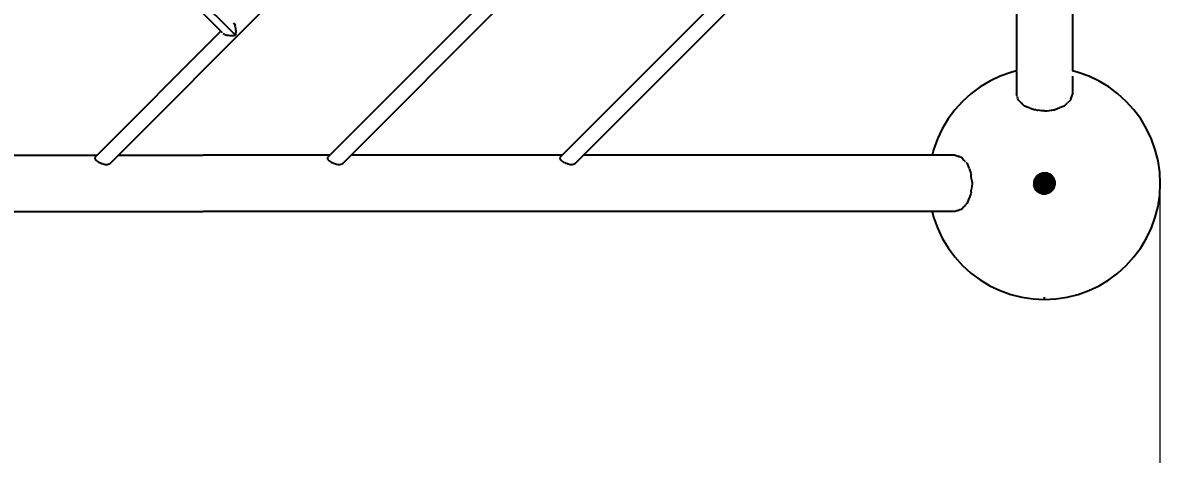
# Model space of a CAD drawing. Header units: millimetres. Extents: x -4086 to 3652, y -3941 to 3614.
# Drawn here: x 939 to 2153, y -1884 to -1425 of the extents above; entities that cross this region are included whole.
import ezdxf

# ---------------------------------------------------------------- set-up
doc = ezdxf.new("R2010")
doc.units = ezdxf.units.MM
doc.layers.add('DIKOM_ОБЪЕКТ', color=7, linetype='Continuous')
doc.layers.add('DIKOM_РАЗМЕР_ОБЪЕКТА', color=7, linetype='Continuous')
doc.styles.add('style1', font='arialbd.ttf', dxfattribs={"width": 0.8})
doc.dimstyles.new('1-50', dxfattribs={"dimtxt": 300, "dimasz": 200, "dimexe": 100, "dimexo": 0, "dimgap": 100, "dimtad": 1, "dimtxsty": 'style1', "dimcen": 200, "dimclrd": 7, "dimclre": 7, "dimclrt": 7, "dimadec": 1, "dimazin": 2, "dimtfac": 1, "dimtmove": 0, "dimatfit": 2, "dimfxl": 0, "dimlwd": 25, "dimlwe": 18, "dimarcsym": 0})

# ---------------------------------------------------------------- blocks, each defined once
blk = doc.blocks.new('*D3')
at = {"layer": 'Defpoints', "color": 0, "transparency": 16777216}
for p in [(-1685.1, -1589.6), (2152.7, -1583.7), (2152.7, -2240)]:
    blk.add_point(p, dxfattribs=at)
at = {"layer": 'DIKOM_РАЗМЕР_ОБЪЕКТА', "color": 7, "lineweight": 18, "transparency": 16777216}
for p, q in [((-1685.1, -1589.6), (-1685.1, -2340)), ((2152.7, -1583.7), (2152.7, -2340))]:
    blk.add_line(p, q, dxfattribs=at)
at = {"layer": 'DIKOM_РАЗМЕР_ОБЪЕКТА', "color": 7, "lineweight": 25, "transparency": 16777216}
blk.add_line((-1485.1, -2240), (1952.7, -2240), dxfattribs=at)
at = {"layer": 'DIKOM_РАЗМЕР_ОБЪЕКТА', "color": 7, "transparency": 16777216}
for points in [[(-1485.1, -2206.7), (-1485.1, -2273.3), (-1685.1, -2240)], [(1952.7, -2206.7), (1952.7, -2273.3), (2152.7, -2240)]]:
    blk.add_solid(points, dxfattribs=at)
at = {"layer": 'DIKOM_РАЗМЕР_ОБЪЕКТА', "color": 7, "transparency": 16777216, "insert": (206.3, -1986.7), "char_height": 300, "attachment_point": 5, "style": 'style1'}
blk.add_mtext('3850', dxfattribs=at)

msp = doc.modelspace()

# ---------------------------------------------------------------- linework, layer by layer
at = {"layer": 'DIKOM_ОБЪЕКТ', "color": 7, "linetype": 'Continuous'}
for p, q in [((2059.554, 80.122), (2059.545, -1475.961)), ((1166.167, -1437.783), (800.173, -1071.784)), ((1166.167, -1437.783), (800.173, -1071.784)), ((1529.246, -1574.052), (2007.929, -1095.39)), ((1999.724, -1103.594), (1999.722, -1475.96)), ((1281.081, -1574.047), (1640.446, -1214.697)), ((1032.916, -1574.041), (1340.103, -1266.866)), ((1152.28, -1435.144), (1037.967, -1320.829)), ((1512.91, -1567.827), (1751.453, -1329.294)), ((1512.91, -1567.827), (1751.453, -1329.294)), ((1264.744, -1567.822), (1451.111, -1381.463)), ((1264.744, -1567.822), (1451.111, -1381.463)), ((1164.235, -1424.64), (1164.711, -1425.325)), ((1164.798, -1425.492), (1165.225, -1426.334)), ((1164.982, -1425.348), (1165.597, -1425.963)), ((1165.298, -1426.525), (1165.666, -1427.505)), ((1165.671, -1427.517), (1165.726, -1427.717)), ((1165.726, -1427.717), (1166.026, -1428.813)), ((1165.743, -1426.109), (1166.403, -1426.768)), ((1166.029, -1428.824), (1166.07, -1429.042)), ((1166.07, -1429.042), (1166.296, -1430.229)), ((1166.299, -1430.241), (1166.325, -1430.468)), ((1166.325, -1430.468), (1166.47, -1431.721)), ((1166.473, -1431.734), (1166.485, -1431.967)), ((1166.485, -1431.967), (1166.546, -1433.256)), ((1016.578, -1567.816), (1150.769, -1433.632)), ((1016.578, -1567.816), (1150.769, -1433.632)), ((1153.016, -1435.844), (1153.713, -1436.328)), ((1153.866, -1436.407), (1154.72, -1436.84)), ((1154.898, -1436.908), (1155.89, -1437.28)), ((1156.09, -1437.337), (1157.198, -1437.64)), ((1157.221, -1437.646), (1157.414, -1437.683)), ((1157.414, -1437.683), (1158.613, -1437.91)), ((1158.636, -1437.915), (1158.842, -1437.939)), ((1158.842, -1437.939), (1160.105, -1438.086)), ((1160.127, -1438.089), (1160.341, -1438.099)), ((1160.341, -1438.099), (1161.641, -1438.161)), ((1161.661, -1438.163), (1161.879, -1438.159)), ((1161.879, -1438.159), (1163.184, -1438.137)), ((1163.203, -1438.138), (1163.418, -1438.12)), ((1163.418, -1438.12), (1164.704, -1438.011)), ((1164.722, -1438.016), (1164.926, -1437.983)), ((1164.926, -1437.983), (1166.166, -1437.784)), ((1166.366, -1436.545), (1166.168, -1437.781)), ((1166.4, -1436.334), (1166.366, -1436.545)), ((1166.504, -1435.039), (1166.395, -1436.32)), ((1166.524, -1434.814), (1166.504, -1435.039)), ((1166.545, -1433.501), (1166.521, -1434.8)), ((1166.549, -1433.27), (1166.545, -1433.501)), ((1993.746, -1477.457), (1982.323, -1481.544)), ((1999.722, -1475.96), (1993.746, -1477.457)), ((1999.722, -1476.573), (1999.722, -1500.444)), ((2065.525, -1477.458), (2059.545, -1475.961)), ((2076.949, -1481.546), (2065.525, -1477.458)), ((1960.947, -1492.969), (1951.202, -1500.196)), ((1971.354, -1486.731), (1960.947, -1492.969)), ((1982.323, -1481.544), (1971.354, -1486.731)), ((2059.545, -1481.442), (2059.545, -1500.445)), ((2087.916, -1486.734), (2076.949, -1481.546)), ((2098.323, -1492.972), (2087.916, -1486.734)), ((2108.069, -1500.199), (2098.323, -1492.972)), ((1951.202, -1500.196), (1942.212, -1508.344)), ((2000.618, -1503.297), (1999.722, -1500.444)), ((2000.614, -1503.283), (2001.054, -1504.612)), ((2001.292, -1505.433), (2001.054, -1504.612)), ((2057.952, -1505.517), (2058.214, -1504.614)), ((2058.417, -1503.998), (2058.214, -1504.613)), ((2058.417, -1503.998), (2058.64, -1503.327)), ((2059.545, -1500.445), (2058.648, -1503.299)), ((2117.058, -1508.348), (2108.069, -1500.199)), ((1934.064, -1517.333), (1926.835, -1527.079)), ((1942.212, -1508.344), (1934.064, -1517.333)), ((2001.822, -1507.129), (2001.321, -1505.534)), ((2004.814, -1509.894), (2001.822, -1507.129)), ((2004.799, -1509.881), (2005.391, -1510.412)), ((2005.391, -1510.412), (2006.622, -1511.517)), ((2007.077, -1511.985), (2006.622, -1511.517)), ((2008.482, -1513.285), (2007.074, -1511.984)), ((2013.473, -1515.276), (2008.482, -1513.285)), ((2013.634, -1515.334), (2013.926, -1515.456)), ((2018.623, -1517.329), (2013.893, -1515.443)), ((2020.332, -1517.527), (2018.623, -1517.329)), ((2038.936, -1517.527), (2040.643, -1517.329)), ((2045.382, -1515.44), (2040.643, -1517.329)), ((2045.407, -1515.429), (2045.632, -1515.335)), ((2050.783, -1513.286), (2045.787, -1515.278)), ((2052.192, -1511.985), (2050.783, -1513.286)), ((2052.192, -1511.983), (2052.644, -1511.518)), ((2052.644, -1511.518), (2054.444, -1509.902)), ((2057.445, -1507.13), (2054.454, -1509.893)), ((2057.947, -1505.531), (2057.445, -1507.13)), ((2125.206, -1517.338), (2117.058, -1508.348)), ((2132.433, -1527.083), (2125.206, -1517.338)), ((1926.835, -1527.079), (1920.598, -1537.486)), ((2020.323, -1517.525), (2021.937, -1517.63)), ((2022.007, -1517.638), (2022.443, -1517.689)), ((2026.679, -1518.262), (2022.445, -1517.689)), ((2029.633, -1518.604), (2026.672, -1518.261)), ((2029.633, -1518.604), (2032.59, -1518.262)), ((2032.597, -1518.26), (2036.822, -1517.689)), ((2036.824, -1517.689), (2037.329, -1517.63)), ((2037.43, -1517.624), (2038.933, -1517.527)), ((2138.671, -1537.49), (2132.433, -1527.083)), ((1920.598, -1537.486), (1915.411, -1548.454)), ((2143.858, -1548.458), (2138.671, -1537.49)), ((1915.411, -1548.454), (1911.322, -1559.878)), ((2147.945, -1559.882), (2143.858, -1548.458)), ((792.955, -1565.83), (1018.56, -1565.835)), ((1041.121, -1565.835), (1131.764, -1565.837)), ((1266.725, -1565.84), (1131.764, -1565.837)), ((1514.891, -1565.845), (1289.287, -1565.841)), ((1934.308, -1565.855), (1537.452, -1565.846)), ((1911.322, -1559.878), (1909.825, -1565.854)), ((1934.308, -1565.855), (1937.164, -1566.752)), ((2150.893, -1571.652), (2147.945, -1559.882)), ((1016.43, -1568.099), (1016.268, -1568.628)), ((1016.268, -1568.641), (1016.282, -1568.957)), ((1016.282, -1568.957), (1016.294, -1569.217)), ((1016.299, -1569.232), (1016.511, -1569.844)), ((1016.52, -1569.857), (1016.914, -1570.491)), ((1016.927, -1570.505), (1017.496, -1571.146)), ((1017.512, -1571.16), (1018.241, -1571.793)), ((1018.26, -1571.807), (1019.135, -1572.42)), ((1019.155, -1572.433), (1020.155, -1573.01)), ((1020.179, -1573.022), (1021.28, -1573.552)), ((1021.306, -1573.562), (1022.486, -1574.033)), ((1022.513, -1574.041), (1023.743, -1574.442)), ((1023.773, -1574.448), (1024.347, -1574.596)), ((1024.348, -1574.596), (1024.908, -1574.889)), ((1024.933, -1574.898), (1026.022, -1575.293)), ((1026.049, -1575.298), (1027.169, -1575.541)), ((1027.195, -1575.542), (1028.32, -1575.624)), ((1028.347, -1575.622), (1029.452, -1575.544)), ((1029.48, -1575.537), (1030.54, -1575.299)), ((1030.566, -1575.289), (1031.557, -1574.897)), ((1031.582, -1574.883), (1032.064, -1574.596)), ((1032.064, -1574.596), (1032.382, -1574.448)), ((1032.396, -1574.437), (1032.916, -1574.041)), ((1264.594, -1568.108), (1264.432, -1568.634)), ((1264.433, -1568.65), (1264.46, -1569.223)), ((1264.465, -1569.241), (1264.676, -1569.848)), ((1264.687, -1569.867), (1265.08, -1570.496)), ((1265.096, -1570.514), (1265.661, -1571.152)), ((1265.682, -1571.17), (1266.407, -1571.799)), ((1266.431, -1571.816), (1267.299, -1572.425)), ((1267.327, -1572.442), (1268.32, -1573.016)), ((1268.352, -1573.031), (1269.446, -1573.557)), ((1269.48, -1573.571), (1270.651, -1574.038)), ((1270.687, -1574.05), (1271.909, -1574.447)), ((1271.948, -1574.457), (1272.511, -1574.602)), ((1272.513, -1574.602), (1273.073, -1574.894)), ((1273.106, -1574.906), (1274.188, -1575.299)), ((1274.222, -1575.306), (1275.334, -1575.546)), ((1275.37, -1575.548), (1276.486, -1575.629)), ((1276.522, -1575.627), (1277.618, -1575.548)), ((1277.653, -1575.541), (1278.705, -1575.304)), ((1278.74, -1575.291), (1279.723, -1574.902)), ((1279.755, -1574.884), (1280.229, -1574.602)), ((1280.228, -1574.602), (1280.547, -1574.453)), ((1280.566, -1574.44), (1281.081, -1574.046)), ((1512.757, -1568.122), (1512.599, -1568.639)), ((1512.6, -1568.664), (1512.626, -1569.229)), ((1512.635, -1569.255), (1512.842, -1569.854)), ((1512.859, -1569.881), (1513.246, -1570.502)), ((1513.27, -1570.529), (1513.827, -1571.157)), ((1513.857, -1571.183), (1514.239, -1571.515)), ((1514.239, -1571.515), (1514.572, -1571.805)), ((1514.609, -1571.83), (1515.464, -1572.43)), ((1515.506, -1572.455), (1516.486, -1573.021)), ((1516.532, -1573.043), (1517.611, -1573.563)), ((1517.661, -1573.583), (1518.816, -1574.044)), ((1518.869, -1574.061), (1520.074, -1574.453)), ((1520.13, -1574.467), (1520.68, -1574.607)), ((1520.679, -1574.607), (1521.238, -1574.899)), ((1521.287, -1574.917), (1522.353, -1575.304)), ((1522.404, -1575.315), (1523.499, -1575.551)), ((1523.551, -1575.555), (1524.651, -1575.635)), ((1524.703, -1575.631), (1525.783, -1575.554)), ((1525.835, -1575.542), (1526.871, -1575.31)), ((1526.921, -1575.29), (1527.888, -1574.908)), ((1527.935, -1574.881), (1528.394, -1574.607)), ((1528.395, -1574.607), (1528.712, -1574.459)), ((1528.74, -1574.438), (1529.246, -1574.051)), ((1937.861, -1566.983), (1937.172, -1566.755)), ((1937.861, -1566.983), (1938.476, -1567.187)), ((1939.403, -1567.456), (1938.476, -1567.187)), ((1939.397, -1567.454), (1940.992, -1567.955)), ((1940.992, -1567.955), (1943.753, -1570.942)), ((1945.38, -1572.756), (1943.742, -1570.93)), ((1945.848, -1573.21), (1947.148, -1574.617)), ((1947.148, -1574.617), (1949.134, -1579.597)), ((2152.673, -1583.653), (2150.893, -1571.652)), ((1949.316, -1580.053), (1949.197, -1579.767)), ((1949.313, -1580.046), (1951.192, -1584.757)), ((1951.192, -1584.757), (1951.389, -1586.454)), ((1951.486, -1587.97), (1951.389, -1586.455)), ((1951.551, -1588.575), (1951.492, -1588.071)), ((1952.127, -1592.833), (1951.551, -1588.577)), ((2018.944, -1590.056), (2029.63, -1595.769)), ((2018.944, -1590.056), (2029.63, -1595.769)), ((2019.555, -1589.036), (2029.63, -1595.769)), ((2019.555, -1589.036), (2029.63, -1595.769)), ((2020.263, -1588.08), (2029.63, -1595.769)), ((2020.263, -1588.08), (2029.63, -1595.769)), ((2021.062, -1587.199), (2029.63, -1595.769)), ((2021.062, -1587.199), (2029.63, -1595.769)), ((2021.944, -1586.401), (2029.63, -1595.769)), ((2021.944, -1586.401), (2029.63, -1595.769)), ((2022.898, -1585.693), (2029.63, -1595.769)), ((2022.898, -1585.693), (2029.63, -1595.769)), ((2023.918, -1585.082), (2029.63, -1595.769)), ((2023.918, -1585.082), (2029.63, -1595.769)), ((2024.993, -1584.574), (2029.63, -1595.769)), ((2024.993, -1584.574), (2029.63, -1595.769)), ((2026.113, -1584.173), (2029.63, -1595.769)), ((2026.113, -1584.173), (2029.63, -1595.769)), ((2027.267, -1583.883), (2029.63, -1595.769)), ((2027.267, -1583.883), (2029.63, -1595.769)), ((2028.443, -1583.709), (2029.63, -1595.769)), ((2028.443, -1583.709), (2029.63, -1595.769)), ((2029.631, -1583.651), (2029.63, -1595.769)), ((2029.631, -1583.651), (2029.63, -1595.769)), ((2030.819, -1583.709), (2029.63, -1595.769)), ((2030.819, -1583.709), (2029.63, -1595.769)), ((2031.995, -1583.883), (2029.63, -1595.769)), ((2031.995, -1583.883), (2029.63, -1595.769)), ((2033.149, -1584.173), (2029.63, -1595.769)), ((2033.149, -1584.173), (2029.63, -1595.769)), ((2034.269, -1584.574), (2029.63, -1595.769)), ((2034.269, -1584.574), (2029.63, -1595.769)), ((2035.344, -1585.082), (2029.63, -1595.769)), ((2035.344, -1585.082), (2029.63, -1595.769)), ((2036.364, -1585.693), (2029.63, -1595.769)), ((2036.364, -1585.693), (2029.63, -1595.769)), ((2037.319, -1586.401), (2029.63, -1595.769)), ((2037.319, -1586.401), (2029.63, -1595.769)), ((2038.2, -1587.2), (2029.63, -1595.769)), ((2038.2, -1587.2), (2029.63, -1595.769)), ((2038.999, -1588.081), (2029.63, -1595.769)), ((2038.999, -1588.081), (2029.63, -1595.769)), ((2039.707, -1589.036), (2029.63, -1595.769)), ((2039.707, -1589.036), (2029.63, -1595.769)), ((2040.319, -1590.057), (2029.63, -1595.769)), ((2040.319, -1590.057), (2029.63, -1595.769)), ((2153.268, -1595.771), (2152.673, -1583.653)), ((1952.124, -1598.722), (1951.551, -1602.959)), ((1952.125, -1592.818), (1952.466, -1595.767)), ((1952.466, -1595.767), (1952.125, -1598.714)), ((2017.512, -1595.768), (2029.63, -1595.769)), ((2017.512, -1595.768), (2029.63, -1595.769)), ((2017.57, -1594.581), (2029.63, -1595.769)), ((2017.57, -1594.581), (2029.63, -1595.769)), ((2017.57, -1596.956), (2029.63, -1595.769)), ((2017.57, -1596.956), (2029.63, -1595.769)), ((2017.745, -1593.404), (2029.63, -1595.769)), ((2017.745, -1593.404), (2029.63, -1595.769)), ((2017.745, -1598.133), (2029.63, -1595.769)), ((2017.745, -1598.133), (2029.63, -1595.769)), ((2018.034, -1599.286), (2029.63, -1595.769)), ((2018.034, -1599.286), (2029.63, -1595.769)), ((2018.035, -1592.251), (2029.63, -1595.769)), ((2018.035, -1592.251), (2029.63, -1595.769)), ((2018.434, -1600.406), (2029.63, -1595.769)), ((2018.434, -1600.406), (2029.63, -1595.769)), ((2018.435, -1591.132), (2029.63, -1595.769)), ((2018.435, -1591.132), (2029.63, -1595.769)), ((2018.943, -1601.481), (2029.63, -1595.769)), ((2018.943, -1601.481), (2029.63, -1595.769)), ((2019.554, -1602.501), (2029.63, -1595.769)), ((2019.554, -1602.501), (2029.63, -1595.769)), ((2020.263, -1603.457), (2029.63, -1595.769)), ((2020.263, -1603.457), (2029.63, -1595.769)), ((2021.062, -1604.337), (2029.63, -1595.769)), ((2021.062, -1604.337), (2029.63, -1595.769)), ((2021.943, -1605.137), (2029.63, -1595.769)), ((2021.943, -1605.137), (2029.63, -1595.769)), ((2022.898, -1605.845), (2029.63, -1595.769)), ((2022.898, -1605.845), (2029.63, -1595.769)), ((2023.918, -1606.457), (2029.63, -1595.769)), ((2023.918, -1606.457), (2029.63, -1595.769)), ((2024.993, -1606.965), (2029.63, -1595.769)), ((2024.993, -1606.965), (2029.63, -1595.769)), ((2026.113, -1607.366), (2029.63, -1595.769)), ((2026.113, -1607.366), (2029.63, -1595.769)), ((2027.266, -1607.655), (2029.63, -1595.769)), ((2027.266, -1607.655), (2029.63, -1595.769)), ((2028.442, -1607.829), (2029.63, -1595.769)), ((2028.442, -1607.829), (2029.63, -1595.769)), ((2040.827, -1591.132), (2029.63, -1595.769)), ((2040.827, -1591.132), (2029.63, -1595.769)), ((2041.228, -1592.251), (2029.63, -1595.769)), ((2041.228, -1592.251), (2029.63, -1595.769)), ((2041.516, -1593.405), (2029.63, -1595.769)), ((2041.516, -1593.405), (2029.63, -1595.769)), ((2041.691, -1594.581), (2029.63, -1595.769)), ((2041.691, -1594.581), (2029.63, -1595.769)), ((2029.63, -1607.887), (2029.63, -1595.769)), ((2030.818, -1607.829), (2029.63, -1595.769)), ((2030.818, -1607.829), (2029.63, -1595.769)), ((2031.995, -1607.655), (2029.63, -1595.769)), ((2031.995, -1607.655), (2029.63, -1595.769)), ((2033.149, -1607.366), (2029.63, -1595.769)), ((2033.149, -1607.366), (2029.63, -1595.769)), ((2034.268, -1606.965), (2029.63, -1595.769)), ((2034.268, -1606.965), (2029.63, -1595.769)), ((2035.343, -1606.457), (2029.63, -1595.769)), ((2035.343, -1606.457), (2029.63, -1595.769)), ((2036.363, -1605.845), (2029.63, -1595.769)), ((2036.363, -1605.845), (2029.63, -1595.769)), ((2037.319, -1605.137), (2029.63, -1595.769)), ((2037.319, -1605.137), (2029.63, -1595.769)), ((2038.2, -1604.337), (2029.63, -1595.769)), ((2038.2, -1604.337), (2029.63, -1595.769)), ((2038.998, -1603.457), (2029.63, -1595.769)), ((2038.998, -1603.457), (2029.63, -1595.769)), ((2039.707, -1602.501), (2029.63, -1595.769)), ((2039.707, -1602.501), (2029.63, -1595.769)), ((2040.318, -1601.481), (2029.63, -1595.769)), ((2040.318, -1601.481), (2029.63, -1595.769)), ((2040.826, -1600.407), (2029.63, -1595.769)), ((2040.826, -1600.407), (2029.63, -1595.769)), ((2041.228, -1599.287), (2029.63, -1595.769)), ((2041.228, -1599.287), (2029.63, -1595.769)), ((2041.516, -1598.133), (2029.63, -1595.769)), ((2041.516, -1598.133), (2029.63, -1595.769)), ((2041.691, -1596.957), (2029.63, -1595.769)), ((2041.691, -1596.957), (2029.63, -1595.769)), ((2041.749, -1595.769), (2029.63, -1595.769)), ((2041.749, -1595.769), (2029.63, -1595.769)), ((2029.63, -1607.887), (2029.63, -1595.769)), ((2029.636, -1595.769), (2041.749, -1595.769)), ((2029.636, -1595.769), (2041.749, -1595.769)), ((2152.673, -1607.889), (2153.268, -1595.771)), ((1949.135, -1611.934), (1947.147, -1616.918)), ((1949.196, -1611.767), (1949.312, -1611.49)), ((1951.191, -1606.777), (1949.31, -1611.496)), ((1951.388, -1605.081), (1951.191, -1606.777)), ((1951.389, -1605.076), (1951.492, -1603.464)), ((1951.5, -1603.393), (1951.551, -1602.961)), ((2150.892, -1619.892), (2152.673, -1607.889)), ((353.712, -1625.644), (1131.762, -1625.66)), ((1934.307, -1625.679), (1131.762, -1625.66)), ((1909.824, -1625.678), (1911.321, -1631.656)), ((1937.161, -1624.782), (1934.307, -1625.679)), ((1937.17, -1624.779), (1938.474, -1624.347)), ((1939.296, -1624.109), (1938.474, -1624.347)), ((1940.991, -1623.579), (1939.395, -1624.08)), ((1943.751, -1620.593), (1940.991, -1623.579)), ((1943.736, -1620.609), (1944.273, -1620.01)), ((1944.273, -1620.01), (1945.379, -1618.779)), ((1945.85, -1618.322), (1945.38, -1618.778)), ((1947.147, -1616.918), (1945.848, -1618.324)), ((2147.944, -1631.661), (2150.892, -1619.892)), ((1911.321, -1631.656), (1915.408, -1643.08)), ((2143.856, -1643.085), (2147.944, -1631.661)), ((1915.408, -1643.08), (1920.595, -1654.048)), ((2138.668, -1654.053), (2143.856, -1643.085)), ((1920.595, -1654.048), (1926.833, -1664.455)), ((2132.43, -1664.459), (2138.668, -1654.053)), ((1926.833, -1664.455), (1934.06, -1674.2)), ((1934.06, -1674.2), (1942.208, -1683.19)), ((2117.054, -1683.194), (2125.202, -1674.204)), ((2125.202, -1674.204), (2132.43, -1664.459)), ((1942.208, -1683.19), (1951.197, -1691.338)), ((2108.064, -1691.341), (2117.054, -1683.194)), ((1951.197, -1691.338), (1960.944, -1698.567)), ((1960.944, -1698.567), (1971.35, -1704.804)), ((2087.912, -1704.807), (2098.319, -1698.57)), ((2098.319, -1698.57), (2108.064, -1691.341)), ((1971.35, -1704.804), (1982.318, -1709.992)), ((1982.318, -1709.992), (1993.742, -1714.08)), ((2065.52, -1714.081), (2076.944, -1709.994)), ((2076.944, -1709.994), (2087.912, -1704.807)), ((1993.742, -1714.08), (2005.511, -1717.028)), ((2005.511, -1717.028), (2017.512, -1718.808)), ((2017.512, -1718.808), (2029.63, -1719.404)), ((2029.63, -1718.809), (2029.63, -1717.029)), ((2029.63, -1718.809), (2029.63, -1717.029)), ((2029.63, -1719.404), (2029.63, -1718.809)), ((2029.63, -1719.404), (2041.749, -1718.809)), ((2029.63, -1719.404), (2029.63, -1718.809)), ((2041.749, -1718.809), (2053.751, -1717.029)), ((2053.751, -1717.029), (2065.52, -1714.081))]:
    msp.add_line(p, q, dxfattribs=at)

# ---------------------------------------------------------------- dimensions: what is measured, and where the dimension line sits
at = {"layer": 'DIKOM_РАЗМЕР_ОБЪЕКТА'}
dim = msp.add_linear_dim(base=(2152.673, -2240), p1=(-1685.103, -1589.628), p2=(2152.673, -1583.653), text='3850', dimstyle='1-50', dxfattribs=at)
dim.commit()
dim.dimension.update_dxf_attribs({"geometry": '*D3', "text_midpoint": (206.311, -2240), "dimtype": 160})

doc.saveas('drawing.dxf')
